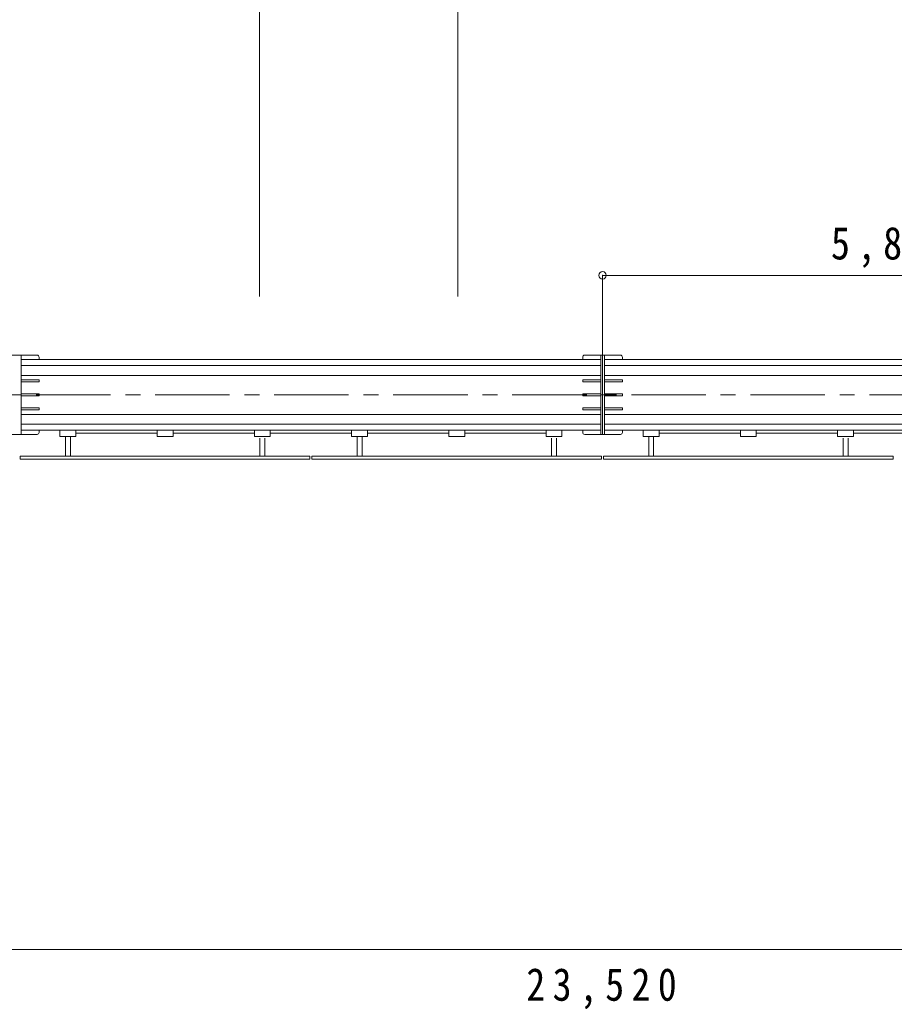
# Model space of a CAD drawing. Units: millimetres, scale not verified. Extents: x -30700 to 29919, y -306531 to 293469.
# Drawn here: x 4594 to 13409, y -10592 to -615 of the extents above; entities that cross this region are included whole.
import ezdxf

# ---------------------------------------------------------------- set-up
doc = ezdxf.new("R2010")
doc.units = ezdxf.units.MM
doc.header["$LTSCALE"] = 150
doc.header["$PDMODE"] = 32
doc.header["$PDSIZE"] = 75
doc.linetypes.add('CHAIN1', pattern=[8, 5, -1, 1, -1])
doc.layers.add('1-1', color=7, linetype='Continuous', lineweight=18)
doc.layers.add('1-2', color=7, linetype='Continuous', lineweight=18)
doc.styles.add('ＭＳ ゴシック', font='')
doc.styles.get('ＭＳ ゴシック').set_extended_font_data('MS Gothic')

msp = doc.modelspace()

# ---------------------------------------------------------------- linework, layer by layer
at = {"layer": '1-1'}
for p, q in [((4769.2, -3996.6), (4409.2, -3996.6)), ((4608.2, -4796.6), (4608.2, -3996.6)), ((4608.2, -4796.6), (4608.2, -3996.6)), ((4609, -4041), (10448.1, -4041)), ((4789.2, -4016.6), (4789.2, -4042.3)), ((10269.2, -4016.6), (10269.2, -4042.3)), ((10289.2, -3996.6), (10649.2, -3996.6)), ((10450.2, -4796.6), (10450.2, -3996.6)), ((10450.2, -4796.6), (10450.2, -3996.6)), ((10450.2, -4796.6), (10450.2, -3996.6)), ((10469.2, -4793.8), (10469.2, -4000.7)), ((10469.2, -4793.8), (10469.2, -4000.7)), ((10469.2, -4752.2), (10469.2, -4041)), ((10488.2, -4796.6), (10488.2, -3996.6)), ((10488.2, -4796.6), (10488.2, -3996.6)), ((10488.2, -4796.6), (10488.2, -3996.6)), ((10489, -4041), (16328.1, -4041)), ((10490.2, -4041), (16324.8, -4041)), ((10669.2, -4016.6), (10669.2, -4042.3)), ((10669.2, -4016.6), (10669.2, -4042.3)), ((4611.3, -4101.6), (10450.1, -4101.6)), ((10491.3, -4101.6), (16330.1, -4101.6)), ((4789.2, -4266.6), (4608.7, -4266.6)), ((10450.1, -4202.4), (4609.4, -4202.4)), ((4789.2, -4246.6), (4609.4, -4246.6)), ((4789.2, -4246.6), (4789.2, -4266.6)), ((10269.2, -4246.6), (10269.2, -4266.6)), ((10269.2, -4246.6), (10449, -4246.6)), ((10269.2, -4266.6), (10449.8, -4266.6)), ((10669.2, -4266.6), (10488.7, -4266.6)), ((10669.2, -4266.6), (10488.7, -4266.6)), ((16330.1, -4202.4), (10489.4, -4202.4)), ((10669.2, -4246.6), (10489.4, -4246.6)), ((10669.2, -4246.6), (10489.4, -4246.6)), ((10669.2, -4246.6), (10669.2, -4266.6)), ((10669.2, -4246.6), (10669.2, -4266.6)), ((4789.2, -4386.6), (4608.7, -4386.6)), ((4789.2, -4386.6), (4789.2, -4406.6)), ((10269.2, -4386.6), (10269.2, -4406.6)), ((10269.2, -4386.6), (10449.8, -4386.6)), ((10669.2, -4386.6), (10488.7, -4386.6)), ((10669.2, -4386.6), (10488.7, -4386.6)), ((10669.2, -4386.6), (10669.2, -4406.6)), ((10669.2, -4386.6), (10669.2, -4406.6)), ((4789.2, -4406.6), (4608, -4406.6)), ((10269.2, -4406.6), (10450.5, -4406.6)), ((10669.2, -4406.6), (10488, -4406.6)), ((10669.2, -4406.6), (10488, -4406.6)), ((4789.2, -4526.6), (4608.2, -4526.6)), ((4789.2, -4546.6), (4608.7, -4546.6)), ((4789.2, -4526.6), (4789.2, -4546.6)), ((10269.2, -4526.6), (10269.2, -4546.6)), ((10269.2, -4526.6), (10450.2, -4526.6)), ((10269.2, -4546.6), (10449.8, -4546.6)), ((10669.2, -4526.6), (10488.2, -4526.6)), ((10669.2, -4526.6), (10488.2, -4526.6)), ((10669.2, -4546.6), (10488.7, -4546.6)), ((10669.2, -4546.6), (10488.7, -4546.6)), ((10669.2, -4526.6), (10669.2, -4546.6)), ((10669.2, -4526.6), (10669.2, -4546.6)), ((10450.1, -4596.5), (4609.4, -4596.5)), ((16330.1, -4596.5), (10489.4, -4596.5)), ((4609, -4752.2), (10450.1, -4752.2)), ((4609.4, -4691.6), (10450.1, -4691.6)), ((4789.2, -4752.3), (4789.2, -4776.6)), ((4999.2, -4816.6), (4999.2, -4753.9)), ((4999.2, -4816.6), (4999.2, -4753.9)), ((4999.2, -4816.6), (4999.2, -4753.9)), ((5159.2, -4816.6), (5159.2, -4753.9)), ((5159.2, -4816.6), (5159.2, -4753.9)), ((5159.2, -4816.6), (5159.2, -4753.9)), ((5160.9, -4782.2), (5975.8, -4782.2)), ((5979.2, -4816.6), (5979.2, -4753.9)), ((6139.2, -4816.6), (6139.2, -4753.9)), ((6139.4, -4782.2), (6957.7, -4782.2)), ((6959.2, -4816.6), (6959.2, -4753.9)), ((7116.2, -4782.2), (7938.6, -4782.2)), ((7119.2, -4816.6), (7119.2, -4753.9)), ((7939.2, -4816.6), (7939.2, -4753.9)), ((7939.2, -4816.6), (7939.2, -4753.9)), ((8095.3, -4782.2), (8918.3, -4782.2)), ((8099.2, -4816.6), (8099.2, -4753.9)), ((8099.2, -4816.6), (8099.2, -4753.9)), ((8100.9, -4782.2), (8915.8, -4782.2)), ((8919.2, -4816.6), (8919.2, -4753.9)), ((8919.2, -4816.6), (8919.2, -4753.9)), ((9079.2, -4816.6), (9079.2, -4753.9)), ((9079.2, -4816.6), (9079.2, -4753.9)), ((9079.4, -4782.2), (9897.7, -4782.2)), ((9090.8, -4782.2), (9898.1, -4782.2)), ((9899.2, -4816.6), (9899.2, -4753.9)), ((9899.2, -4816.6), (9899.2, -4753.9)), ((10059.2, -4816.6), (10059.2, -4753.9)), ((10059.2, -4816.6), (10059.2, -4753.9)), ((10269.2, -4752.3), (10269.2, -4776.6)), ((10489, -4752.2), (16330.1, -4752.2)), ((10489.4, -4691.6), (16330.1, -4691.6)), ((10490.2, -4752.2), (16324.8, -4752.2)), ((10669.2, -4752.3), (10669.2, -4776.6)), ((10669.2, -4752.3), (10669.2, -4776.6)), ((10879.2, -4816.6), (10879.2, -4753.9)), ((10879.2, -4816.6), (10879.2, -4753.9)), ((10879.2, -4816.6), (10879.2, -4753.9)), ((11039.2, -4816.6), (11039.2, -4753.9)), ((11039.2, -4816.6), (11039.2, -4753.9)), ((11039.2, -4816.6), (11039.2, -4753.9)), ((11040.9, -4782.2), (11855.8, -4782.2)), ((11859.2, -4816.6), (11859.2, -4753.9)), ((12019.2, -4816.6), (12019.2, -4753.9)), ((12019.4, -4782.2), (12837.7, -4782.2)), ((12839.2, -4816.6), (12839.2, -4753.9)), ((12996.2, -4782.2), (13818.6, -4782.2)), ((12999.2, -4816.6), (12999.2, -4753.9)), ((4769.2, -4796.6), (4409.2, -4796.6)), ((4999.2, -4816.6), (5159.2, -4816.6)), ((4999.2, -4816.6), (5159.2, -4816.6)), ((4999.2, -4816.6), (5159.2, -4816.6)), ((5054.2, -5011.9), (5054.2, -4824.9)), ((5054.2, -5011.9), (5054.2, -4824.9)), ((5104.2, -5011.9), (5104.2, -4824.9)), ((5104.2, -5011.9), (5104.2, -4824.9)), ((5979.2, -4816.6), (6139.2, -4816.6)), ((6959.2, -4816.6), (7119.2, -4816.6)), ((7014.2, -5011.9), (7014.2, -4834.2)), ((7064.2, -5011.9), (7064.2, -4834.2)), ((7939.2, -4816.6), (8099.2, -4816.6)), ((7939.2, -4816.6), (8099.2, -4816.6)), ((7994.2, -5011.9), (7994.2, -4824.9)), ((8044.2, -5011.9), (8044.2, -4824.9)), ((8919.2, -4816.6), (9079.2, -4816.6)), ((8919.2, -4816.6), (9079.2, -4816.6)), ((9899.2, -4816.6), (10059.2, -4816.6)), ((9899.2, -4816.6), (10059.2, -4816.6)), ((9954.2, -5011.9), (9954.2, -4834.2)), ((10004.2, -5011.9), (10004.2, -4834.2)), ((10289.2, -4796.6), (10649.2, -4796.6)), ((10879.2, -4816.6), (11039.2, -4816.6)), ((10879.2, -4816.6), (11039.2, -4816.6)), ((10879.2, -4816.6), (11039.2, -4816.6)), ((10934.2, -5011.9), (10934.2, -4824.9)), ((10934.2, -5011.9), (10934.2, -4824.9)), ((10984.2, -5011.9), (10984.2, -4824.9)), ((10984.2, -5011.9), (10984.2, -4824.9)), ((11859.2, -4816.6), (12019.2, -4816.6)), ((12839.2, -4816.6), (12999.2, -4816.6)), ((12894.2, -5011.9), (12894.2, -4834.2)), ((12944.2, -5011.9), (12944.2, -4834.2)), ((4599.2, -5046.6), (4599.2, -5016.6)), ((4599.2, -5016.6), (7519.2, -5016.6)), ((4599.2, -5046.6), (4599.2, -5016.6)), ((4599.2, -5046.6), (7519.2, -5046.6)), ((7519.2, -5046.6), (7519.2, -5016.6)), ((7539.2, -5046.6), (7539.2, -5016.6)), ((7539.2, -5016.6), (10459.2, -5016.6)), ((7539.2, -5046.6), (10459.2, -5046.6)), ((10459.2, -5046.6), (10459.2, -5016.6)), ((10459.2, -5046.6), (10459.2, -5016.6)), ((10479.2, -5046.6), (10479.2, -5016.6)), ((10479.2, -5016.6), (13399.2, -5016.6)), ((10479.2, -5046.6), (10479.2, -5016.6)), ((10479.2, -5046.6), (13399.2, -5046.6)), ((13399.2, -5046.6), (13399.2, -5016.6))]:
    msp.add_line(p, q, dxfattribs=at)
at = {"layer": '1-1', "color": 2, "linetype": 'CHAIN1'}
msp.add_line((-30040.5, -4396.6), (16524.7, -4396.6), dxfattribs=at)
at = {"layer": '1-1'}
for centre, start, end in [((4769.2, -4016.6), 0, 90), ((4769.2, -4016.6), 0, 90), ((10289.2, -4016.6), 90, 180), ((10289.2, -4016.6), 90, 180), ((10649.2, -4016.6), 0, 90), ((10649.2, -4016.6), 0, 90), ((10649.2, -4016.6), 0, 90), ((4769.2, -4776.6), 270, 0), ((4769.2, -4776.6), 270, 0), ((10289.2, -4776.6), 180, 270), ((10289.2, -4776.6), 180, 270), ((10649.2, -4776.6), 270, 0), ((10649.2, -4776.6), 270, 0), ((10649.2, -4776.6), 270, 0)]:
    msp.add_arc(centre, 20, start, end, dxfattribs=at)
at = {"layer": '1-2'}
for p, q in [((7011.5, -3405.6), (7011.5, 15603.4)), ((9011.5, -3405.6), (9011.5, 15603.4))]:
    msp.add_line(p, q, dxfattribs=at)
at = {"layer": '1-2', "color": 4, "lineweight": 9}
for p, q in [((10469.2, -3191.8), (16349.2, -3191.8)), ((10469.2, -4409.8), (10469.2, -3191.8)), ((22229.2, -9991.2), (-1290.8, -9991.2))]:
    msp.add_line(p, q, dxfattribs=at)
at = {"layer": '1-2', "color": 4}
msp.add_point((10469.2, -3191.8), dxfattribs=at)

# ---------------------------------------------------------------- texts
at = {"layer": '1-2', "char_height": 329.9, "attachment_point": 7, "style": 'ＭＳ ゴシック'}
for s, insert in [('\\T1.38;\\W0.85;5,880', (12771.7, -3116.8)), ('\\T1.39;\\W0.85;23,520', (9700.5, -10592.1))]:
    msp.add_mtext(s, dxfattribs=dict(at, insert=insert))

doc.saveas('drawing.dxf')
